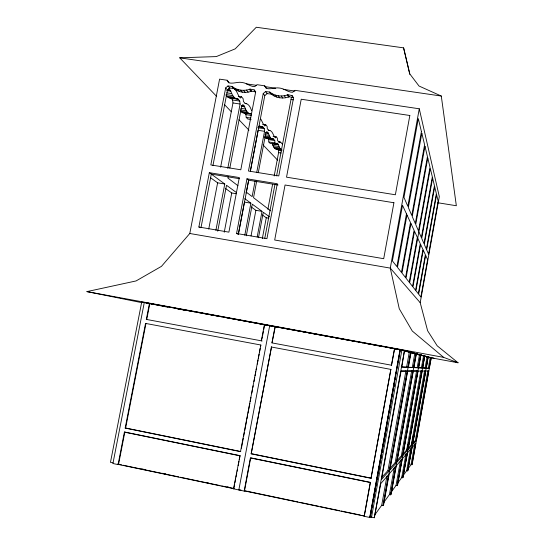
<?xml version="1.0" encoding="UTF-8"?>
<svg xmlns="http://www.w3.org/2000/svg" width="545" height="545" viewBox="0 0 545 545"><rect width="100%" height="100%" fill="white"/><g stroke="black" fill="none" stroke-linecap="round" stroke-linejoin="round"><path stroke-width="0.82" d="M383.803 502.381L389.437 494.581L394.396 467.004M389.702 468.645L395.186 462.623L411.679 370.9L412.851 371.125L396.358 462.855L389.866 470.103L407.687 371.159L412.851 371.125M407.851 367.18L412.313 367.391L414.84 353.364L408.457 351.757M389.437 494.581L390.608 494.819L395.718 466.404L389.178 473.925L383.66 504.595L382.971 505.556L381.698 505.297L374.803 514.841M369.449 516.735L374.299 517.75L404.485 350.469L401.794 367.078L407.864 367.357L410.61 352.125L411.094 352.254L408.369 367.378L413.485 367.609L416.005 353.582L416.414 353.691L413.914 367.63L412.749 367.412M390.901 494.41L416.21 353.637M390.949 492.482L396.031 485.438L400.609 459.953M396.855 460.784L401.352 455.852L416.612 370.879L417.695 371.084L402.435 456.07L396.896 462.249L413.287 371.118L417.695 371.084M413.492 367.446L417.197 367.63L419.527 354.625L413.996 353.235M396.031 485.438L397.121 485.663L401.849 459.353L396.269 465.771L391.194 494.002L390.608 494.819M413.914 367.63L418.281 367.827L420.611 354.829L420.965 354.924L418.649 367.848L422.423 368.018L424.596 355.905L422.743 368.032L426.033 368.182L428.063 356.839L426.313 368.195L425.373 368.018L429.208 368.331L431.238 357.697L412.109 464.592L411.046 464.647L408.062 468.782M397.373 485.309L420.794 354.877L416.469 354.08M397.482 483.435L401.726 477.556L405.97 453.883M402.898 454.149L406.665 450.006L420.863 370.859L421.878 371.05L407.68 450.211L402.905 455.545L418.07 371.077L421.878 371.05M418.335 367.684L421.408 367.827L423.581 355.715L418.362 354.407M407.081 449.557L407.381 447.881M407.68 446.205L407.98 444.536M401.726 477.556L402.741 477.767L407.135 453.27L402.319 458.808L397.618 484.961L397.121 485.663M424.746 355.946L402.959 477.461L401.611 477.188M403.068 475.696L406.686 470.689L410.644 448.59M408.137 448.399L411.305 444.911L424.575 370.845L425.522 371.022L412.252 445.102L408.082 449.754L422.198 371.05L425.522 371.022M422.573 367.889L425.086 368.004L427.117 356.668L423.894 355.803M411.666 444.516L412.265 441.171M412.565 439.495L413.314 435.312M406.686 470.689L407.633 470.88L411.741 447.963L407.537 452.8L402.741 477.767M407.824 470.614L428.2 356.88M411.046 464.647L414.752 443.95M412.197 443.937L415.385 440.435L427.845 370.832M428.322 368.161L430.23 357.5L426.108 356.471M411.938 464.831L415.794 443.296L412.095 447.554L407.633 470.88M416.278 440.612L428.731 370.995L425.808 371.016L412.606 444.706L416.278 440.612L415.385 440.435M370.873 514.63L370.566 516.306L369.714 517.45L364.155 516.285L370.273 482.509L250.4 457.95L244.187 491.086L233.492 488.838L240.025 455.654L239.248 459.782M371.036 478.299L390.86 369.401L371.036 478.299L251.177 453.822L271.485 347.008L251.177 453.822M370.266 483.19L364.305 516.095L244.487 490.929L250.693 457.841L370.416 482.366M394.948 348.718L394.512 348.602L391.501 365.239L394.621 348.63M369.714 517.45L400.044 349.624L149.841 303.497L146.734 319.465L146.319 319.404L149.432 303.408L151.074 303.742M370 517.069L400.248 349.679M370.144 516.878L400.35 349.706M370.287 516.687L373.454 499.159M373.754 497.49L380.539 459.919M380.846 458.25L381.595 454.08M381.895 452.411L387.631 420.685M387.931 419.016L388.687 414.847M388.987 413.171L394.716 381.452M395.023 379.783L395.772 375.607M397.584 365.593L397.884 363.924M398.64 359.748L398.94 358.079M399.247 356.41L399.546 354.741M371.172 512.961L371.472 511.285M372.228 507.102L372.535 505.426M373.291 501.243L373.591 499.567M373.897 497.898L374.647 493.716M374.953 492.04L375.709 487.857M376.009 486.181L376.316 484.505M376.615 482.836L376.915 481.16M377.671 476.977L377.978 475.301M378.734 471.118L379.034 469.443M379.334 467.774L379.64 466.098M380.396 461.915L380.696 460.239M381.003 458.57L381.759 454.38M382.059 452.711L382.815 448.528M383.115 446.852L383.421 445.176M383.721 443.507L384.477 439.325M384.777 437.649L385.083 435.973M385.84 431.79L386.139 430.114M386.439 428.445L386.746 426.769M389.614 410.869L389.92 409.2M390.676 405.01L390.976 403.341M391.283 401.665L391.582 399.996M392.339 395.806L392.638 394.137M394.001 386.603L394.301 384.933M381.698 505.297L386.964 476.085M381.813 477.304L387.958 470.56L405.909 370.927L407.176 371.165L389.225 470.819L381.52 479.423L401.045 371.213L407.176 371.165M401.188 366.86L406.597 367.119L409.343 351.886L403.402 350.292M382.971 505.556L388.537 474.675L380.764 483.613L374.299 517.75M383.312 505.072L410.848 352.186M427.205 357.07L458.079 362.779L437.192 345.809L427.627 330.76L420.202 302.693L439.304 196.629L419.275 108.789L294.954 90.327L292.611 92.282C287.835 92.303 284.456 88.515 279.789 88.072C275.164 87.145 270.77 89.734 266.171 88.345L264.7 85.831L257.056 84.693L254.733 86.641C250.012 86.669 246.681 82.908 242.069 82.472C237.484 81.552 233.144 84.128 228.593 82.751L227.142 80.251L219.587 79.134L189.783 233.492L161.483 266.335L136.08 280.934L86.921 291.609L141.945 302.693M419.275 108.789L390.281 268.106L399.267 308.756L412.265 331.013L443.657 357.377L458.079 362.779M234.582 484.56L233.805 488.688L118.538 464.476L124.839 432.056L240.025 455.654M234.895 482.904L235.672 478.776M235.985 477.127L236.762 472.999M237.068 471.343L237.382 469.695M238.158 465.566L238.935 461.438M241.421 448.201L243.302 438.221M243.615 436.552L244.398 432.396M244.712 430.727L246.592 420.74M246.905 419.078L247.689 414.915M248.002 413.253L249.876 403.266M250.189 401.604L250.972 397.441M251.756 393.279L252.539 389.123M252.853 387.454L253.166 385.792M253.95 381.629L254.733 377.467M255.046 375.805L255.83 371.642M256.143 369.98L256.457 368.318M257.24 364.155L258.023 359.993M258.337 358.331L259.113 354.168M259.427 352.506L260.21 348.344M260.524 346.681L260.837 345.012L145.542 323.41L125.18 428.084L240.495 451.635L260.837 345.012M262.37 336.871L261.328 340.904L264.393 324.609L265.483 324.84M262.676 335.243L263.439 331.176M263.746 329.548L264.666 324.67M391.61 365.245L271.982 342.894L275.048 326.571M275.307 326.632L271.982 342.894M244.794 235.222L250.884 203.176L244.821 198.721M255.121 180.913L252.131 196.616L246.074 191.976M256.688 172.649L264.55 131.311L264.298 128.743L262.99 127.094L258.984 126.44M246.292 235.808L252.294 204.205L262.029 211.351L257.179 236.966M256.695 181.049L253.534 197.692L270.627 210.806M258.276 172.724L265.865 132.782L266.818 131.583L268.133 132.891L270.524 137.987L272.391 139.166L273.597 139.05L274.775 140.549L274.987 142.96L276.179 144.296L277.058 143.124L278.25 144.302L279.633 147.933L282.106 150.045M251.034 235.91L255.884 210.322L251.218 206.971M258.48 237.749L263.303 212.291L269.421 216.781M262.322 238.642L266.267 217.782L262.377 214.989M267.868 209.334L272.602 184.305M274.176 175.96L278.597 152.6L278.406 150.325L277.303 148.955M264.802 238.165L274.946 184.496M276.574 175.906L291.452 97.187M215.902 230.297L224.772 184.006L209.341 172.676L198.871 227.013L200.233 227.715M227.776 168.351L240.107 104.034L239.752 101.084L238.124 99.061L229.261 97.868L227.933 97.214L225.834 95.021M217.728 231.182L226.522 185.286L236.537 192.637M228.226 176.376L227.912 178.038L238.002 185.777M229.82 168.085L241.742 105.859L242.879 104.613L244.501 106.248C245.509 109.341 247.239 114.198 251.238 113.844L246.681 113.142M224.247 232.238L231.754 192.984L225.582 188.55M236.564 233.471L246.98 178.808L277.303 183.747L266.927 238.676L236.564 233.471L237.749 234.146M263.228 93.542L248.466 171.021L278.781 175.926L293.489 98.073L291.997 95.545L287.869 94.748C281.901 97.058 274.707 96.104 269.714 92.037L265.551 91.594L263.228 93.542L264.802 95.566L250.312 171.648M238.39 233.866L244.439 202.1L250.884 203.176M246.163 193.046L248.554 180.497M250.468 170.462L258.112 130.316L264.55 131.311M238.342 234.479L248.677 180.211L246.98 178.808M225.664 87.922L210.826 164.937L240.801 169.781L255.585 92.398L254.113 89.884L250.039 89.101C244.14 91.397 237.014 90.456 232.088 86.423L227.974 85.981L225.664 87.922L227.503 89.973L212.938 165.605M201.078 227.231L211.303 174.114L239.418 178.699M208.735 229.064L217.619 182.827L210.37 177.622M220.623 167.192L232.96 102.951L232.586 100.001L230.91 97.971M149.432 303.408L144.296 302.461L112.931 463.516L118.081 464.592L124.389 432.137L124.839 432.056M125.18 428.084L125.629 428.016L145.958 323.464L145.542 323.41M371.751 516.864L371.526 517.171L401.89 349.999M282.303 144.071L280.709 142.238L278.904 141.898L277.548 140.535L277.344 138.137L276.158 136.768L275.273 137.933C272.936 135.412 272.766 130.01 268.263 130.16M364.155 516.285L364.455 515.904M269.836 130.405L268.835 130.384L267.336 128.872L267.098 126.317L265.783 124.812L264.822 125.997L263.33 124.097L260.885 119.157M251.579 110.662C250.543 107.719 248.963 103.639 245.304 103.489L243.458 101.595L243.118 98.672L241.49 96.799L240.338 98.032C237.32 95.034 237.177 89.625 232.81 87.874M255.755 91.928L251.708 91.151C245.85 93.427 238.765 92.493 233.88 88.481L229.792 88.045L227.503 89.973L228.757 88.706L230.583 90.552C231.768 94.019 233.723 99.217 238.124 99.061M264.802 95.566L267.111 93.631L271.24 94.074C276.192 98.107 283.346 99.054 289.272 96.772L293.36 97.555L291.997 95.545M244.187 491.086L244.794 490.772L297.979 501.945M233.492 488.838L234.125 488.538M258.412 126.651L262.99 127.094M247.498 112.284L240.57 111.228L242.913 112.781L244.398 112.795L245.897 114.62L246.217 117.366L247.723 119.008L251.082 119.525M118.081 464.592L118.987 464.36M278.359 144.772L272.316 143.826C273.038 145.992 274.23 149.432 277.085 149.058M216.685 96.451L179.714 57.811L216.304 56.591L235.215 48.852L256.293 27.25L403.6 47.858L409.82 73.929L419.016 86.021L441.293 96.043L456.342 205.744L437.928 202.767M271.437 138.777L265.204 137.803L273.365 139.152M401.229 370.947L405.909 370.927M407.176 370.92L411.679 370.9M412.872 370.9L416.612 370.879M426.313 368.195L429.208 368.331M179.714 57.811L441.293 96.043M246.313 83.848L256.368 85.34M264.754 86.587L275.647 88.208M283.196 89.326L294.927 91.07M291.016 99.497L293.312 99.837M227.279 90.054L230.583 90.552M226.645 90.572L230.767 91.192M226.781 92.841L231.707 93.583M238.315 96.322L241.49 96.799M226.25 94.612L232.783 95.593M226.645 96.077L233.969 97.18M227.933 97.214L235.222 98.311M229.261 97.868L237.818 99.136M232.586 100.001L239.752 101.084M244.971 103.393L246.531 103.632M232.96 102.951L240.107 104.034M241.374 105.771L244.501 106.248M241.544 106.364L244.664 106.84M240.835 108.319L245.495 109.027M240.263 109.913L246.449 110.86M241.721 112.229L248.622 113.285M244.119 112.876L250.959 113.925M242.913 112.781L249.78 113.83M245.897 114.62L251.177 115.431M246.217 117.366L250.727 118.061M262.567 124.314L265.783 124.812M259.488 126.685L262.738 127.189M257.846 127.741L264.298 128.743M265.756 132.524L268.133 132.891M265.885 133.035L268.263 133.402M264.972 134.656L268.917 135.269M273.093 136.291L276.158 136.768M264.959 136.073L269.68 136.809M264.264 137.006L270.524 137.987M268.181 138.205L269.727 138.444M271.274 138.689L273.597 139.05M266.178 138.192L272.391 139.166M267.411 138.083L268.624 139.588L274.775 140.549M278.318 141.639L279.823 141.877M278.461 141.884L280.709 142.238M268.624 139.588L268.855 142L274.987 142.96M273.713 143.587L278.25 144.302M276.179 144.296L270.082 143.335L268.855 142M272.929 145.563L278.945 146.51M273.638 146.987L279.633 147.933M274.428 148.063L280.403 149.01M278.039 149.071L279.517 149.303M275.279 148.778L281.234 149.718M276.172 149.112L281.363 149.93M278.406 150.325L281.758 150.856M278.597 152.6L281.104 153.002M209.341 172.676L239.316 177.561L228.893 232.156L198.871 227.013M248.677 180.211L278.018 184.993M217.619 182.827L224.772 184.006M231.754 192.984L236.278 193.734M255.884 210.322L262.029 211.351M266.267 217.782L268.78 218.211M189.783 233.492L390.281 268.106L420.202 302.693M153.458 304.185L151.483 303.831L151.892 303.912M266.485 325.031L267.949 325.297M277.821 327.123L276.594 326.911M397.509 349.188L395.166 348.773M86.921 291.609L443.657 357.377M404.778 350.544L141.72 302.012L110.465 462.358L113.026 462.896M194.585 311.876L175.333 308.327L185.32 310.371M196.261 312.183L200.444 312.953M202.12 313.266L221.372 316.815M225.555 317.585L244.807 321.134M246.483 321.448L250.666 322.218M252.342 322.524L277.453 327.157M279.122 327.463L300.888 331.476M302.564 331.789L306.746 332.559M308.422 332.866L333.533 337.498M335.202 337.805L356.968 341.824M358.637 342.131L362.827 342.9M364.503 343.214L383.653 346.743M385.301 347.049L398.511 349.481M400.166 349.788L410.903 351.77M404.54 351.021L411.094 352.254M410.617 352.622L416.414 353.691M415.195 353.828L416.278 354.025L412.524 353.037M418.812 354.522L416.659 354.127L420.549 355.156M419.888 354.727L420.965 354.924M418.703 354.829L420.045 355.074M420.72 355.204L422.893 355.613M423.404 355.694L424.902 355.987M423.165 355.946L424.426 356.178M428.336 356.914L424.569 356.219L427.689 357.043M424.957 356.491L434.004 358.16M425.086 368.004L426.033 368.182M421.408 367.827L422.423 368.018M417.197 367.63L418.281 367.827M412.313 367.391L413.485 367.609M406.597 367.119L407.864 367.357M146.319 319.404L262.152 340.972M271.219 346.981L390.86 369.401M413.566 353.126L414.84 353.364M422.498 355.51L423.581 355.715M429.283 357.322L430.23 357.5M407.953 351.62L409.343 351.886M411.305 444.911L412.252 445.102M406.665 450.006L407.68 450.211M401.352 455.852L402.435 456.07M395.186 462.623L396.358 462.855M387.958 470.56L389.225 470.819M144.248 302.502L167.683 307.176M125.629 428.016L240.795 451.532M251.47 453.713L371.172 478.156M124.389 432.137L239.718 455.763M141.727 468.918L145.052 469.613M162.499 473.278L165.823 473.98M206.528 482.523L208.19 482.87M227.299 486.883L228.961 487.237M248.064 491.243L249.726 491.597M117.522 464.047L121.474 464.878M123.129 465.226L178.624 476.882M180.286 477.229L199.334 481.228M200.989 481.576L220.044 485.575M221.699 485.929L233.294 488.361M240.979 489.975L238.833 489.962L269.714 325.59L271.308 325.93M299.641 502.292L318.75 506.305M320.412 506.652L339.528 510.672M341.19 511.019L360.306 515.032M361.962 515.379L363.624 515.733M275.566 326.687L276.083 326.796M376.22 345.373L377.835 345.768M397.905 349.277L401.093 350.115M416.373 354.134L419.541 354.972M423.629 356.042L425.911 356.648M400.064 349.74L405.8 351.259M406.815 351.525L411.775 352.833M420.883 355.245L424.282 356.144M400.044 349.624L401.788 350.088M402.721 350.333L428.704 357.241M402.769 350.237L429.46 357.37M261.675 127.155L259.618 125.806M224.308 104.422L231.353 111.786M238.983 119.757L248.956 130.187M263.037 144.909L277.712 160.244M227.974 85.981L229.792 88.045M232.088 86.423L233.88 88.481M227.142 80.251L228.968 82.356M232.599 86.873L234.391 88.93M235.059 88.392L236.83 90.436M237.749 89.496L239.5 91.533M240.59 90.157L242.321 92.194M243.526 90.361L245.236 92.398M246.483 90.095L248.173 92.139M249.378 89.38L251.054 91.424M250.039 89.101L251.708 91.151M254.113 89.884L255.339 91.417M265.551 91.594L267.111 93.631M270.238 92.493L271.757 94.523M269.714 92.037L271.24 94.074M264.7 85.831L266.26 87.909M272.725 94.019L274.23 96.043M275.443 95.137L276.935 97.146M278.325 95.804L279.789 97.814M281.295 96.009L282.739 98.018M284.279 95.75L285.703 97.759M287.208 95.028L288.612 97.044M287.869 94.748L289.272 96.772M417.715 238.158L420.277 243.704L412.558 286.452L409.649 282.766L430.312 168.494L432.342 176.927L421.38 237.613L418.86 231.802M250.278 119.253L250.428 119.798M403.6 47.858L409.786 74.324M406.468 213.851L396.889 266.594L392.4 260.905L402.517 205.302L406.468 213.851M421.421 131.556L407.837 206.337L403.954 197.385L418.294 118.585L421.421 131.556M406.979 214.955L397.469 267.329L401.461 272.391L410.494 222.558L406.979 214.955M421.823 133.239L408.334 207.495L411.782 215.459L424.603 144.786L421.823 133.239M410.95 223.545L401.978 273.045L405.548 277.569L414.098 230.344L410.95 223.545M424.964 146.285L412.231 216.494L415.317 223.62L427.45 156.619L424.964 146.285M414.507 231.237L406.011 278.161L409.227 282.235L417.341 237.361L414.507 231.237M427.777 157.968L415.719 224.547L418.499 230.964L430.019 167.281L427.777 157.968M420.611 244.433L412.933 286.929L415.583 290.281L422.947 249.474L420.611 244.433M432.607 178.031L421.707 238.376L423.996 243.656L434.454 185.702L432.607 178.031M423.247 250.135L415.93 290.723L418.342 293.782L425.379 254.74L423.247 250.135M434.692 186.703L424.296 244.351L426.381 249.174L436.381 193.713L434.692 186.703M425.659 255.346L418.655 294.184L420.869 296.991L427.614 259.563L425.659 255.346M436.6 194.633L426.66 249.808L428.574 254.229L438.146 201.057L436.6 194.633M393.919 202.747L383.707 258.698L274.687 240.011L285.055 185.007L393.919 202.747M409.84 115.492L395.37 194.776L286.527 177.179L301.222 99.231L409.84 115.492"/></g></svg>
